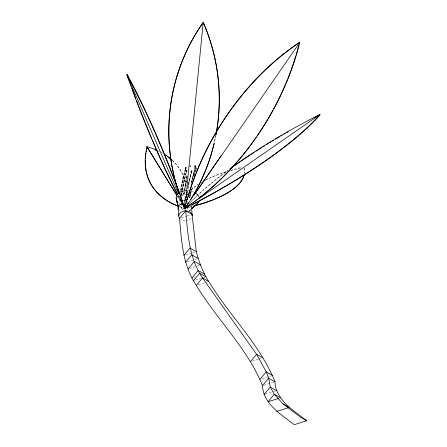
<?xml version="1.0" encoding="UTF-8"?>
<svg xmlns="http://www.w3.org/2000/svg" width="447" height="447" viewBox="0 0 447 447"><rect width="100%" height="100%" fill="white"/><g stroke="black" fill="none" stroke-linecap="round" stroke-linejoin="round"><path stroke-width="0.34" stroke-dasharray="2.23 1.68" d="M179.571 206.682A121.282 71.598 -26.9 0 0 184.862 208.363L185.281 204.078M185.36 203.48L186.516 191.601M190.349 207.045A143.146 44.89 -0.2 0 1 184.862 208.363L184.868 208.285A143.28 45.231 -0.3 0 1 187.774 193.707M186.963 178.817L187.388 176.163M192.316 180.588L195.233 166.932L192.366 176.928L190.903 184.309M180.739 194.216L181.186 191.484M181.298 190.802L183.281 178.599L185.667 168.256L182.806 178.252L180.264 190.992M181.739 196.451L182.633 190.981M182.745 190.299L184.17 181.51L186.488 171.173L183.689 181.164L181.555 191.897M181.415 195.937L184.393 194.518L184.846 191.785M184.957 191.104L186.634 180.851M181.795 200.01L186.17 200.345L189.165 181.99L191.551 171.648L187.757 186.349M189.221 195.652L189.858 195.624L190.64 190.841M190.109 192.623L189.17 197.311L189.64 197.937L190.277 197.915L192.065 186.975M186.712 178.498L187.192 175.805M187.103 176.174L184.633 189.757M180.912 190.305L183.086 178.241L184.147 174.654M181.437 195.222L182.287 190.539M182.41 189.869L183.974 181.152L185.036 177.565M184.393 194.518L183.929 193.892L184.293 191.886M184.41 191.215L186.595 179.169M186.17 200.345L185.701 199.72L187.159 191.69M187.762 188.343L188.964 181.633L191.551 171.648M191.573 182.957L193.713 173.324M190.277 197.915L189.807 197.283L191.26 189.254M180.784 190.824L182.996 178.61L185.667 168.256M181.421 195.104L182.169 190.998M182.292 190.316L183.885 181.521L186.488 171.173M187.505 194.903L183.762 194.546L184.51 190.439M187.159 191.478L185.539 200.373L185.069 199.742L186.678 191.707M187.785 188.058L191.478 171.654M191.472 183.343L192.562 177.286L195.233 166.932M189.64 197.937L191.014 190.416M186.907 175.816L183.829 191.238M180.543 199.893L180.074 199.261L180.342 197.926M181.018 194.579L181.421 192.568M183.762 194.546L183.292 193.914L183.695 191.908M194.406 175.252L195.652 169.217L192.786 179.213M194.054 175.922L195.652 169.217M185.231 167.971L185.499 167.362L186.315 167.53L186.142 169.307L185.326 169.139L185.231 167.971L186.041 168.139L186.142 169.307M185.326 169.139L185.499 167.362M186.041 168.139L186.315 167.53M185.913 170.743L186.187 170.134L187.002 170.307L186.829 172.084L186.013 171.916L185.913 170.743L186.729 170.91L186.829 172.084M186.013 171.916L186.187 170.134M186.729 170.91L187.002 170.307M190.338 166.999L190.517 165.217L190.338 166.999L189.522 166.832M190.942 171.296L191.215 170.693L192.031 170.86L191.852 172.637L191.037 172.469L190.942 171.296L191.757 171.469L191.852 172.637M191.037 172.469L191.215 170.693M191.757 171.469L192.031 170.86M194.73 166.055L195.004 165.446L195.82 165.613L195.646 167.39L194.831 167.223L194.73 166.055L195.546 166.223L195.646 167.39M194.831 167.223L195.004 165.446M195.546 166.223L195.82 165.613M196.44 167.91L196.261 169.692L195.445 169.525L195.35 168.351L195.624 167.742L196.44 167.91L196.535 169.083L195.719 168.916L195.624 167.742M195.445 169.525L195.719 168.916M187.595 204.307L184.862 208.363A183.22 45.952 -27.3 0 0 189.807 205.86M187.991 203.731L189.578 201.429M190.511 204.508A202.161 136.369 -58.4 0 1 184.862 208.363L190.031 200.899M181.923 203.586L184.879 208.341A187.405 182.063 78.1 0 0 188.349 203.262M182.063 203.061A148.549 20.607 68.3 0 0 184.896 208.308L184.913 208.308A148.505 20.579 68.3 0 0 183.376 203.905M189.578 210.582L190.573 209.665M181.32 199.988L184.868 208.285L189.405 205.095L184.834 208.291A121.31 71.894 -26.8 0 1 179.526 206.609M198.485 198.719L189.975 204.698L198.574 198.747L191.154 203.972M182.745 204.329L184.862 208.363L190.584 204.374M182.365 202.614L184.862 208.363L198.647 198.781M181.499 217.711L186.768 216.08M187.427 215.879L191.377 214.655M185.768 254.924L191.696 253.091M192.355 252.885L194.987 252.069M187.539 261.685L196.758 258.83M189.506 268.491L196.753 266.25M197.412 266.043L199.39 265.434M193.97 277.386L195.289 276.978M195.395 280.146L200.664 278.515M203.296 277.699L205.274 277.09M198.278 284.789L204.206 282.957M206.838 282.141L208.157 281.733M252.343 361.137L258.271 359.304M258.93 359.097L261.562 358.282M262.015 378.67L271.234 375.815M263.797 385.275L273.676 382.213M265.367 394.125L273.268 391.678M273.927 391.471L275.246 391.064M182.007 202.754L184.902 208.285L191.601 206.441M191.428 205.983L193.646 205.458M190.221 206.039L185.354 205.737L182.471 204.843M183.292 193.914L183.929 193.892M189.17 197.311L189.807 197.283M180.074 199.261L180.711 199.239M185.069 199.742L185.701 199.72M187.869 190.657L193.205 191.858M195.099 166.614L195.915 166.787M189.796 166.223L190.612 166.39M195.35 168.351L196.166 168.519M185.6 168.53L186.416 168.703M191.31 171.86L192.126 172.028M186.287 171.307L187.097 171.475M178.459 202.245L179.951 203.514M189.388 194.998L189.858 195.624M179.186 196.35L179.655 196.976M177.185 195.903L181.571 203.022M177.504 196.395L181.516 202.916M181.879 203.508L184.862 208.363A183.22 45.952 -27.3 0 1 188.299 204.597M180.119 169.698L180.309 170.061M178.018 195.328L181.231 201.452M178.152 195.373L181.683 202.139M179.593 196.227L180.426 198.144M180.7 198.781L182.085 201.977M187.438 202.927L187.841 207.794A3.034 2.218 -4.7 0 1 183.203 209.766A3.034 2.218 -4.7 0 1 183.404 205.916A3.034 2.218 -4.7 0 1 187.841 207.794M181.443 203.687L181.789 207.855M182.46 202.603A187.315 181.963 77.7 0 0 184.862 208.363A202.161 136.369 -58.4 0 1 186.913 200.558M198.351 198.736A202.161 136.369 -58.4 0 1 191.07 204.111M181.471 199.988A187.405 182.063 78.1 0 0 184.879 208.341A143.146 44.89 -0.2 0 1 187.762 193.892M191.215 189.975A143.146 44.89 -0.2 0 1 197.904 184.678M201.284 182.566A143.146 44.89 -0.2 0 1 202.491 181.879M205.369 180.331A143.146 44.89 -0.2 0 1 226.769 171.821M230.652 170.648A143.146 44.89 -0.2 0 1 241.123 167.888M243.995 167.904A143.146 44.89 -0.2 0 1 244.436 173.129M181.879 199.926A148.354 20.601 68.1 0 1 184.862 208.363A187.315 181.963 77.7 0 0 188.327 203.284M172.156 160.328A121.282 71.598 -26.9 0 1 186.081 185.483M186.723 191.64A121.282 71.598 -26.9 0 1 184.862 208.363M158.104 151.226A121.282 71.598 -26.9 0 1 159.288 151.784M215.834 135.385A187.315 181.963 77.7 0 1 214.409 142.174M189.819 200.988A187.315 181.963 77.7 0 1 188.707 202.714A187.405 182.063 78.1 0 0 189.841 200.96M190.143 202.67A183.22 45.952 -27.3 0 1 198.278 194.752M199.373 193.741A183.22 45.952 -27.3 0 1 228.026 170.436M182.203 201.96A187.315 181.963 77.7 0 1 181.454 200.016M182.03 200.088A148.505 20.579 68.3 0 1 183.153 203.268M181.745 202.457A148.549 20.607 68.3 0 1 178.197 195.652M172.419 160.339A121.338 72.19 -26.7 0 1 186.064 185.913M186.611 191.433A121.338 72.19 -26.7 0 1 186.421 198.826M186.354 199.485A121.338 72.19 -26.7 0 1 186.013 202.156M185.913 202.832A121.338 72.19 -26.7 0 1 184.795 208.246A183.281 46.119 -27.4 0 0 189.779 205.782M161.339 152.438A121.338 72.19 -26.7 0 1 162.568 153.125M244.207 168.139A143.476 45.309 -0.2 0 1 244.397 173.414M191.227 189.757A143.28 45.231 -0.3 0 1 198.457 184.058M205.989 179.728A143.28 45.231 -0.3 0 1 227.445 171.24M230.691 170.257A143.28 45.231 -0.3 0 1 241.838 167.307M184.834 208.291A183.281 46.119 -27.4 0 1 188.271 204.514M188.723 204.033A183.281 46.119 -27.4 0 1 227.953 170.229M198.295 198.691A202.195 136.385 -58.5 0 1 191.02 204.067M190.461 204.469A202.195 136.385 -58.5 0 1 184.818 208.324A202.195 136.385 -58.5 0 1 186.863 200.519M215.895 135.324A187.405 182.063 78.1 0 1 214.309 142.789M182.633 209.906A3.034 2.218 -4.7 0 1 182.801 206.76A3.034 2.218 -4.7 0 1 187.081 206.715A3.034 2.218 -4.7 0 1 186.913 209.861M191.171 218.203A6.739 4.928 -4.7 0 1 186.963 220.55M185.214 220.734A6.739 4.928 -4.7 0 1 180.538 219.337M191.048 209.447A6.739 4.928 -4.7 0 1 189.802 210.95M190.126 210.073A6.286 4.593 -4.7 0 1 189.467 210.738M180.214 211.129A6.286 4.593 -4.7 0 1 178.699 209.079M185.768 204.173A3.034 2.218 -4.7 0 1 182.745 204.201M181.404 202.865A3.034 2.218 -4.7 0 1 182.605 200.519A3.034 2.218 -4.7 0 1 185.969 200.323M186.578 200.669A3.034 2.218 -4.7 0 1 187.382 202.228M184.6 207.397L183.639 208.056L183.89 208.972L185.114 209.224L186.075 208.565L185.818 207.648L184.6 207.397M184.79 208.084L184.918 208.537L184.79 208.084"/><path stroke-width="0.67" d="M186.595 190.992L203.195 22.479A187.315 181.963 77.7 0 0 178.867 192.802A187.405 182.063 78.1 0 1 203.296 22.35A187.405 182.063 78.1 0 1 216.024 134.642M176.107 197.876L178.549 207.889C178.046 203.184 173.43 196.468 178.699 192.903M191.657 208.682L198.284 202.653L199.317 200.826M193.948 195.11L221.332 155.467M298.736 43.42L299.529 42.269L299.775 42.471A202.161 136.369 -58.4 0 1 199.463 197.881M194.004 195.16L299.775 42.471A202.161 136.369 -58.4 0 0 187.097 199.91M185.728 210.855C187.79 233.965 189.053 258.137 202.508 277.933L256.578 354.281L266.244 371.815L268.692 378.212L270.256 387.063L274.279 394.254L283.007 403.859L289.31 407.457L306.743 420.772L294.227 424.65C281.247 414.553 263.361 404.11 262.484 385.683C247.482 348.241 216.884 319.599 196.3 285.404C182.845 265.607 181.583 241.436 179.521 218.326L185.728 210.855L192.037 214.448L192.199 215.722L191.54 207.754A6.739 4.928 -4.7 0 0 184.192 202.938A6.739 4.928 -4.7 0 0 178.252 209.168M183.79 255.539L189.997 248.068L196.306 251.661C199.06 262.087 202.944 272.43 208.816 281.526C229.395 315.722 259.992 344.369 274.994 381.805C275.117 392.36 282.191 400.462 289.31 407.457M185.561 262.3L191.774 254.829L198.077 258.422M188.193 268.898L194.4 261.428L200.703 265.026M191.998 277.995L198.205 270.524L204.508 274.123M193.417 280.761L199.63 273.29L205.933 276.883M196.3 285.404L202.508 277.933L208.816 281.526M250.365 361.752L256.578 354.281L262.881 357.874M260.037 379.279L266.244 371.815L272.553 375.407M262.484 385.683L268.692 378.212L274.994 381.805M264.048 394.533L270.256 387.063L276.564 390.656M191.567 208.755L195.048 205.559M191.607 208.715L198.284 202.653M199.15 198.351L319.946 114.46L320.08 114.862A183.22 45.952 -27.3 0 1 191.662 204.91M199.217 198.384L202.083 196.406M179.135 192.517L181.471 191.377L187.259 190.578M278.604 398.461L268.066 401.724L274.279 394.254L280.582 397.852M276.794 411.329L288.65 407.658M194.953 205.519L203.681 203.122A143.476 45.309 -0.2 0 0 244.14 174.727M306.743 420.772L300.44 417.18L283.007 403.859M195.725 193.193L197.708 194.875L199.016 196.803L199.569 198.831M176.839 195.322L147.046 146.94A121.31 71.894 -26.8 0 0 177.615 205.888M157.193 150.376A121.338 72.19 -26.7 0 0 146.873 146.622L176.777 195.21M146.873 146.622L147.225 147.264A121.282 71.598 -26.9 0 0 146.895 148.616M177.694 194.719L175.123 189.819A148.354 20.601 68.1 0 1 126.92 74.873L127.205 74.56A148.505 20.579 68.3 0 1 181.8 199.446M178.482 193.674L126.92 74.873A148.354 20.601 68.1 0 1 181.644 199.273M128.306 77.119L127.205 74.56A148.549 20.607 68.3 0 0 129.412 80.879M176.654 199.904L178.554 208.425M196.306 251.661L192.037 214.448A6.739 4.928 -4.7 0 0 183.136 211.258A6.739 4.928 -4.7 0 0 179.521 218.326M178.09 207.894L178.75 215.862M244.101 175.079A143.146 44.89 -0.2 0 1 195.004 205.821M203.195 22.479A187.315 181.963 77.7 0 1 215.962 134.703M214.253 142.844A187.315 181.963 77.7 0 1 190.187 200.407M177.66 205.966A121.282 71.598 -26.9 0 1 145.359 159.897M145.42 158.601A121.282 71.598 -26.9 0 1 145.577 156.64M145.716 155.316A121.282 71.598 -26.9 0 1 145.99 153.321M146.214 151.986A121.282 71.598 -26.9 0 1 146.599 149.968M155.053 149.907A121.282 71.598 -26.9 0 1 156.897 150.684M165.228 155.087A121.282 71.598 -26.9 0 1 166.373 155.835M167.491 156.606A121.282 71.598 -26.9 0 1 171.67 159.897M231.937 167.586A183.22 45.952 -27.3 0 1 233.071 166.77M234.211 165.954A183.22 45.952 -27.3 0 1 240.011 161.887M241.106 161.132A183.22 45.952 -27.3 0 1 250.124 155.059M251.281 154.299A183.22 45.952 -27.3 0 1 254.192 152.399M255.952 151.265A183.22 45.952 -27.3 0 1 257.723 150.131M258.914 149.376A183.22 45.952 -27.3 0 1 261.897 147.493M263.099 146.739A183.22 45.952 -27.3 0 1 264.903 145.621M266.635 144.549A183.22 45.952 -27.3 0 1 268.384 143.481M269.558 142.766A183.22 45.952 -27.3 0 1 270.731 142.051M271.91 141.341A183.22 45.952 -27.3 0 1 273.693 140.274M275.481 139.207A183.22 45.952 -27.3 0 1 279.682 136.737M280.889 136.033A183.22 45.952 -27.3 0 1 282.102 135.329M283.923 134.279A183.22 45.952 -27.3 0 1 285.141 133.58M286.968 132.535A183.22 45.952 -27.3 0 1 288.192 131.848M314.515 117.678A183.22 45.952 -27.3 0 1 315.755 117.047M177.872 195.021A148.549 20.607 68.3 0 1 165.77 170.156M165.172 168.877A148.549 20.607 68.3 0 1 155.02 146.152M154.751 145.521A148.549 20.607 68.3 0 1 152.31 139.81M151.768 138.531A148.549 20.607 68.3 0 1 150.957 136.603M150.421 135.318A148.549 20.607 68.3 0 1 145.633 123.668M145.113 122.372A148.549 20.607 68.3 0 1 138.866 106.498M138.38 105.224A148.549 20.607 68.3 0 1 136.693 100.787M135.743 98.267A148.549 20.607 68.3 0 1 132.172 88.573M164.367 154.198A121.338 72.19 -26.7 0 1 171.911 159.875M229.613 169.005A183.281 46.119 -27.4 0 1 319.946 114.46A183.281 46.119 -27.4 0 1 191.634 204.827M298.697 45.577A202.195 136.385 -58.5 0 1 296.294 54.221M295.897 55.551A202.195 136.385 -58.5 0 1 289.561 74.113M289.31 74.772A202.195 136.385 -58.5 0 1 287.829 78.555M287.32 79.812A202.195 136.385 -58.5 0 1 285.75 83.595M285.22 84.852A202.195 136.385 -58.5 0 1 274.838 106.565M274.519 107.174A202.195 136.385 -58.5 0 1 273.542 108.99M272.882 110.202A202.195 136.385 -58.5 0 1 268.451 118.025M267.747 119.22A202.195 136.385 -58.5 0 1 256.941 136.128M256.159 137.257A202.195 136.385 -58.5 0 1 242.933 154.874M242.062 155.936A202.195 136.385 -58.5 0 1 199.401 197.831M187.042 199.865A202.195 136.385 -58.5 0 1 299.529 42.269M214.147 143.459A187.405 182.063 78.1 0 1 190.578 199.798M180.554 204.614A6.286 4.593 -4.7 0 1 181.89 203.866"/></g></svg>
